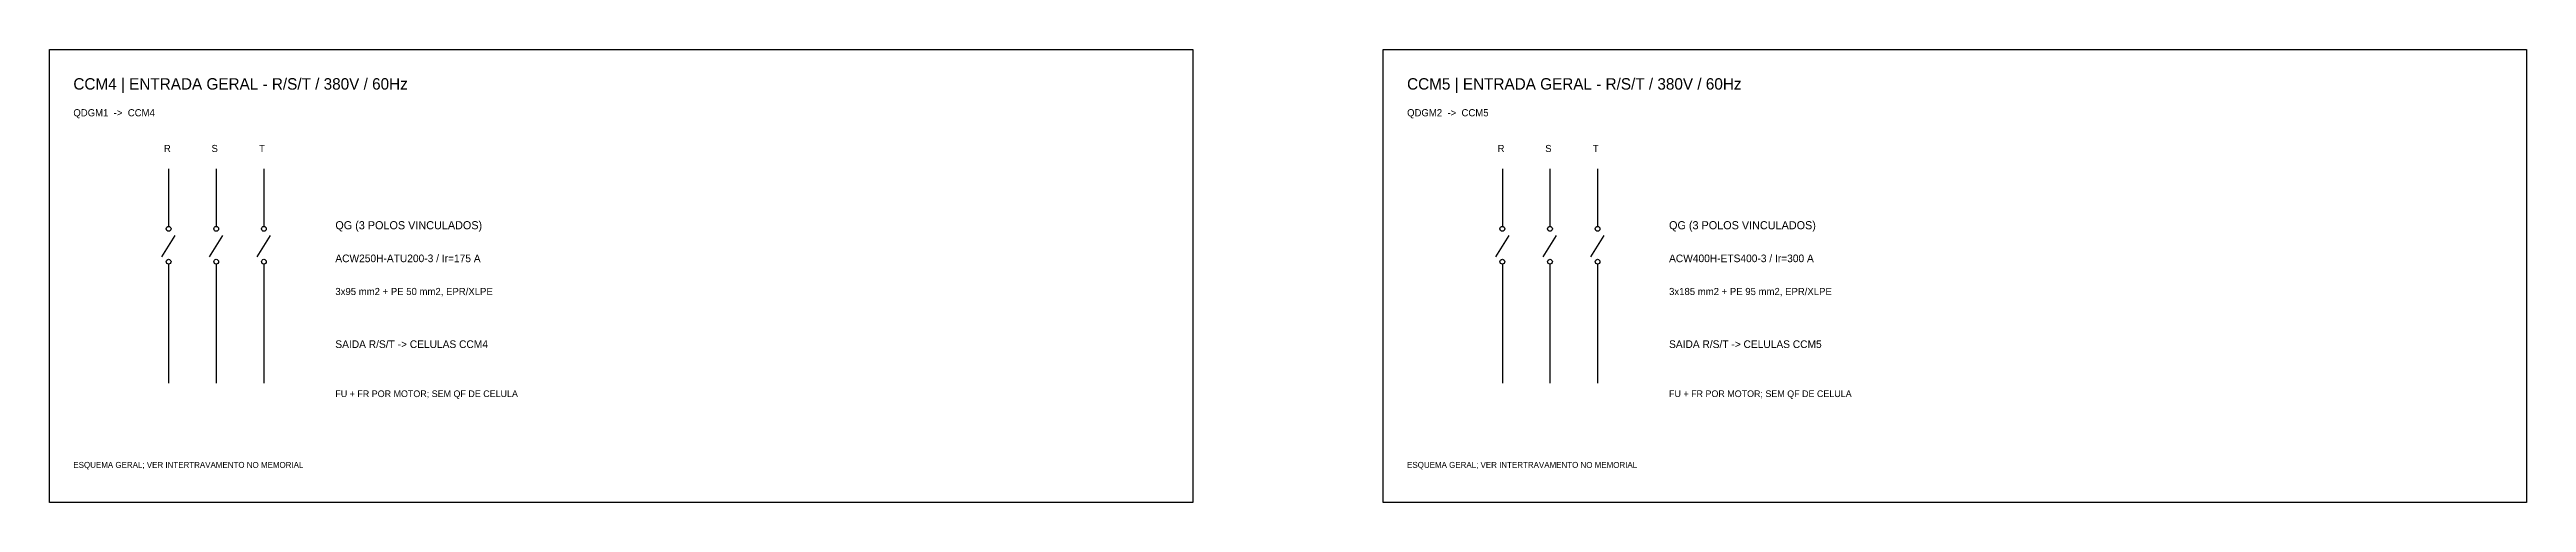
# Model space of a CAD drawing. Extents: x -646 to 641, y -554 to 322.
# Drawn here: x -266 to -162, y -172 to -153 of the extents above; entities that cross this region are included whole.
import ezdxf

# ---------------------------------------------------------------- set-up
doc = ezdxf.new("R2010")
doc.units = 0
doc.header["$MEASUREMENT"] = 0
doc.layers.add('_ELT_UNIFILAR_PROC_TEXTO', color=1, linetype='Continuous')
doc.layers.add('ELET_TRIFILAR_TEXTO', color=4, linetype='Continuous')
doc.layers.add('ELET_TRIFILAR_DESENHO', color=5, linetype='Continuous', plot=False)

msp = doc.modelspace()

# ---------------------------------------------------------------- linework, layer by layer
at = {"layer": 'ELET_TRIFILAR_DESENHO'}
for p, q in [((-261, -158), (-261, -160.4)), ((-259, -158), (-259, -160.4)), ((-257, -158), (-257, -160.4)), ((-205, -158), (-205, -160.4)), ((-203, -158), (-203, -160.4)), ((-201, -158), (-201, -160.4)), ((-261.28, -161.7), (-260.72, -160.8)), ((-259.28, -161.7), (-258.72, -160.8)), ((-257.28, -161.7), (-256.72, -160.8)), ((-205.28, -161.7), (-204.72, -160.8)), ((-203.28, -161.7), (-202.72, -160.8)), ((-201.28, -161.7), (-200.72, -160.8)), ((-261, -162), (-261, -167)), ((-259, -162), (-259, -167)), ((-257, -162), (-257, -167)), ((-205, -162), (-205, -167)), ((-203, -162), (-203, -167)), ((-201, -162), (-201, -167))]:
    msp.add_line(p, q, dxfattribs=at)
for points in [[(-266, -153), (-218, -153), (-218, -172), (-266, -172)], [(-210, -153), (-162, -153), (-162, -172), (-210, -172)]]:
    msp.add_lwpolyline(points, close=True, dxfattribs=at)
for centre in [(-261, -160.52), (-259, -160.52), (-257, -160.52), (-205, -160.52), (-203, -160.52), (-201, -160.52), (-261, -161.9), (-259, -161.9), (-257, -161.9), (-205, -161.9), (-203, -161.9), (-201, -161.9)]:
    msp.add_circle(centre, 0.1, dxfattribs=at)

# ---------------------------------------------------------------- texts
at = {"layer": '_ELT_UNIFILAR_PROC_TEXTO', "char_height": 0.28, "attachment_point": 1}
for insert in [(-254, -167.3), (-198, -167.3)]:
    msp.add_mtext('FU + FR POR MOTOR; SEM QF DE CELULA', dxfattribs=dict(at, insert=insert))
at = {"layer": 'ELET_TRIFILAR_TEXTO', "attachment_point": 1}
for s, insert, char_height in [('CCM4 | ENTRADA GERAL - R/S/T / 380V / 60Hz', (-265, -154.2), 0.48), ('CCM5 | ENTRADA GERAL - R/S/T / 380V / 60Hz', (-209, -154.2), 0.48), ('QDGM1  ->  CCM4', (-265, -155.5), 0.3), ('QDGM2  ->  CCM5', (-209, -155.5), 0.3), ('R', (-261.2, -157), 0.3), ('S', (-259.2, -157), 0.3), ('T', (-257.2, -157), 0.3), ('R', (-205.2, -157), 0.3), ('S', (-203.2, -157), 0.3), ('T', (-201.2, -157), 0.3), ('QG (3 POLOS VINCULADOS)', (-254, -160.2), 0.34), ('QG (3 POLOS VINCULADOS)', (-198, -160.2), 0.34), ('ACW250H-ATU200-3 / Ir=175 A', (-254, -161.6), 0.32), ('ACW400H-ETS400-3 / Ir=300 A', (-198, -161.6), 0.32), ('3x95 mm2 + PE 50 mm2, EPR/XLPE', (-254, -163), 0.3), ('3x185 mm2 + PE 95 mm2, EPR/XLPE', (-198, -163), 0.3), ('SAIDA R/S/T -> CELULAS CCM4', (-254, -165.2), 0.32), ('SAIDA R/S/T -> CELULAS CCM5', (-198, -165.2), 0.32), ('ESQUEMA GERAL; VER INTERTRAVAMENTO NO MEMORIAL', (-265, -170.3), 0.25), ('ESQUEMA GERAL; VER INTERTRAVAMENTO NO MEMORIAL', (-209, -170.3), 0.25)]:
    msp.add_mtext(s, dxfattribs=dict(at, insert=insert, char_height=char_height))

doc.saveas('drawing.dxf')
